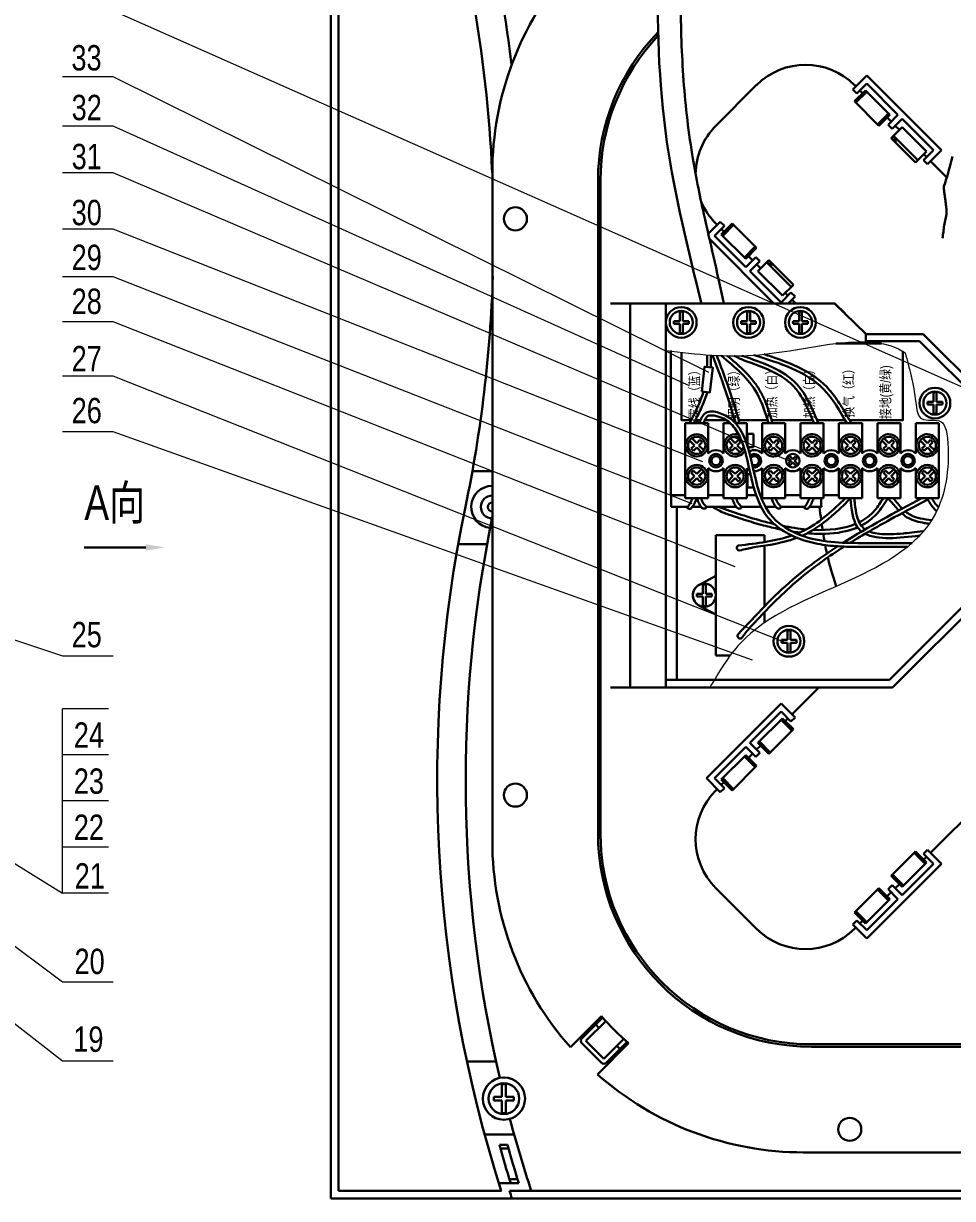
# Model space of a CAD drawing. Extents: x 2851 to 5144, y -2460 to -454.
# Drawn here: x 3234.6 to 3355.5, y -700.4 to -547.5 of the extents above; entities that cross this region are included whole.
import ezdxf

# ---------------------------------------------------------------- set-up
doc = ezdxf.new("R2010")
doc.units = 0
doc.header["$LTSCALE"] = 1.21
doc.header["$MEASUREMENT"] = 0
doc.layers.get('0').update_dxf_attribs({"linetype": 'CONTINUOUS', "lineweight": 30})
doc.layers.add('dim', color=5, linetype='CONTINUOUS', lineweight=15)
doc.layers.add('hatch', color=24, linetype='CONTINUOUS', lineweight=15)
doc.styles.get("Standard").update_dxf_attribs({"font": 'txt.shx', "width": 0.8, "height": 3})

msp = doc.modelspace()

# ---------------------------------------------------------------- linework, layer by layer
at = {"color": 7, "linetype": 'Continuous'}
for p, q in [((3274.59, -520.44), (3274.59, -700.44)), ((3275.59, -521.44), (3275.59, -699.44)), ((3344.29, -554.28), (3342.48, -556.1)), ((3354.02, -564.01), (3344.29, -554.28)), ((3329.97, -555.52), (3324.67, -560.83)), ((3343.01, -556.63), (3342.48, -556.1)), ((3342.7, -555.52), (3342.88, -555.7)), ((3342.7, -557.64), (3344.12, -556.23)), ((3342.88, -557.82), (3344.29, -556.41)), ((3343.01, -556.63), (3344.29, -555.34)), ((3343.41, -556.23), (3343.76, -556.58)), ((3347.3, -559.41), (3344.12, -556.23)), ((3344.29, -555.34), (3348.36, -559.41)), ((3345.88, -560.83), (3342.7, -557.64)), ((3343.17, -557.53), (3342.99, -557.35)), ((3345.71, -560.65), (3347.12, -559.23)), ((3345.88, -560.83), (3347.3, -559.41)), ((3348.36, -559.41), (3347.07, -560.7)), ((3346.17, -560.54), (3346, -560.36)), ((3346.94, -559.76), (3347.48, -560.29)), ((3347.6, -561.23), (3347.07, -560.7)), ((3347.48, -562.42), (3348.89, -561)), ((3347.6, -561.23), (3348.89, -559.94)), ((3348.01, -560.83), (3348.54, -561.36)), ((3348.89, -559.94), (3352.96, -564.01)), ((3352.07, -564.18), (3348.89, -561)), ((3350.66, -565.6), (3347.48, -562.42)), ((3350.95, -565.31), (3347.76, -562.13)), ((3350.66, -565.6), (3352.07, -564.18)), ((3352.96, -564.01), (3351.67, -565.29)), ((3352.2, -565.82), (3354.02, -564.01)), ((3352.2, -565.82), (3351.67, -565.29)), ((3351.72, -564.54), (3352.07, -564.89)), ((3352.6, -565.42), (3354.72, -567.54)), ((3309.34, -652.94), (3309.34, -567.94)), ((3309.65, -567.94), (3309.65, -652.94)), ((3325.25, -573.33), (3323.68, -574.9)), ((3325.25, -573.33), (3325.78, -573.86)), ((3324.49, -575.14), (3325.78, -573.86)), ((3324.85, -573.73), (3324.67, -573.55)), ((3325.38, -574.97), (3326.79, -573.55)), ((3325.73, -574.61), (3325.38, -574.26)), ((3325.38, -574.97), (3328.56, -578.15)), ((3325.56, -575.14), (3326.97, -573.73)), ((3326.5, -573.84), (3326.68, -574.02)), ((3326.79, -573.55), (3329.97, -576.73)), ((3323.83, -575.54), (3332.23, -583.94)), ((3328.56, -579.21), (3324.49, -575.14)), ((3328.38, -577.97), (3329.8, -576.56)), ((3328.56, -578.15), (3329.97, -576.73)), ((3329.85, -577.92), (3328.56, -579.21)), ((3329.44, -578.33), (3328.91, -577.8)), ((3329.51, -576.85), (3329.69, -577.02)), ((3329.85, -577.92), (3330.38, -578.45)), ((3329.09, -579.74), (3330.38, -578.45)), ((3330.5, -579.39), (3329.97, -578.86)), ((3330.15, -579.74), (3331.57, -578.33)), ((3331.28, -578.61), (3334.46, -581.8)), ((3331.57, -578.33), (3334.75, -581.51)), ((3333.16, -583.81), (3329.09, -579.74)), ((3330.15, -579.74), (3333.33, -582.92)), ((3334.44, -582.52), (3333.16, -583.81)), ((3333.33, -582.92), (3334.75, -581.51)), ((3334.04, -582.92), (3333.69, -582.57)), ((3334.44, -582.52), (3334.97, -583.05)), ((3340.15, -583.94), (3310.96, -583.94)), ((3313.53, -633.94), (3313.53, -583.94)), ((3318.17, -583.92), (3318.17, -633.92)), ((3334.08, -583.94), (3334.97, -583.05)), ((3335.06, -583.94), (3334.57, -583.45)), ((3344.17, -587.89), (3340.12, -583.94)), ((3341.47, -585.26), (3340.15, -583.94)), ((3351.65, -587.94), (3344.15, -587.94)), ((3344.17, -588.84), (3344.17, -587.89)), ((3362.96, -599.24), (3351.65, -587.94)), ((3318.8, -590.08), (3318.8, -608.92)), ((3351.14, -588.84), (3344.17, -588.84)), ((3351.14, -588.84), (3362.53, -600.23)), ((3328.8, -600.92), (3328.8, -602.67)), ((3329.55, -600.92), (3328.8, -600.92)), ((3329.55, -602.67), (3329.55, -600.92)), ((3328.8, -602.67), (3329.55, -602.67)), ((3328.8, -606.17), (3328.8, -607.92)), ((3329.17, -606.17), (3328.8, -606.17)), ((3328.8, -607.92), (3329.55, -607.92)), ((3329.55, -607.92), (3329.55, -607.72)), ((3318.8, -608.92), (3320.68, -608.92)), ((3318.85, -608.92), (3318.85, -610.42)), ((3323.68, -608.92), (3325.68, -608.92)), ((3328.68, -608.92), (3329.92, -608.92)), ((3330.45, -608.92), (3330.68, -608.92)), ((3333.68, -608.92), (3335.68, -608.92)), ((3338.68, -608.92), (3340.59, -608.92)), ((3320.98, -610.42), (3318.85, -610.42)), ((3319.59, -632.92), (3319.59, -610.42)), ((3322.76, -610.42), (3321.6, -610.42)), ((3327.33, -610.42), (3323.46, -610.42)), ((3330.55, -610.42), (3328.04, -610.42)), ((3332.47, -610.42), (3331.12, -610.42)), ((3336.21, -610.42), (3333.18, -610.42)), ((3338.39, -610.42), (3336.83, -610.42)), ((3362.53, -617.65), (3347.24, -632.94)), ((3347.65, -633.94), (3362.96, -618.64)), ((3347.24, -632.94), (3318.19, -632.94)), ((3319.59, -632.94), (3319.59, -632.85)), ((3310.96, -633.94), (3318.17, -633.94)), ((3318.19, -633.94), (3347.65, -633.94)), ((3334.57, -637.43), (3338.06, -633.94)), ((3333.16, -636.01), (3323.43, -645.73)), ((3334.97, -637.83), (3333.16, -636.01)), ((3329.09, -641.14), (3333.16, -637.07)), ((3333.16, -637.07), (3334.44, -638.36)), ((3333.33, -637.96), (3330.15, -641.14)), ((3334.57, -639.55), (3333.16, -638.13)), ((3333.33, -637.96), (3334.75, -639.37)), ((3333.69, -638.31), (3334.04, -637.96)), ((3334.46, -639.08), (3334.28, -639.26)), ((3334.97, -637.83), (3334.44, -638.36)), ((3334.75, -639.37), (3331.57, -642.55)), ((3324.49, -645.73), (3328.56, -641.67)), ((3328.56, -641.67), (3329.85, -642.95)), ((3330.38, -642.42), (3329.09, -641.14)), ((3329.97, -642.02), (3330.5, -641.49)), ((3330.15, -641.14), (3331.57, -642.55)), ((3331.74, -642.38), (3330.33, -640.96)), ((3331.45, -642.09), (3331.28, -642.26)), ((3328.56, -642.73), (3325.38, -645.91)), ((3329.8, -644.32), (3328.38, -642.91)), ((3328.56, -642.73), (3329.97, -644.14)), ((3328.91, -643.08), (3329.44, -642.55)), ((3330.38, -642.42), (3329.85, -642.95)), ((3329.97, -644.14), (3326.79, -647.33)), ((3329.69, -643.85), (3329.51, -644.03)), ((3323.43, -645.73), (3325.25, -647.55)), ((3325.78, -647.02), (3324.49, -645.73)), ((3325.38, -645.91), (3326.79, -647.33)), ((3325.38, -646.62), (3325.73, -646.26)), ((3326.97, -647.15), (3325.56, -645.73)), ((3361.96, -646.1), (3352.6, -655.46)), ((3324.67, -647.33), (3324.85, -647.15)), ((3325.78, -647.02), (3325.25, -647.55)), ((3326.68, -646.86), (3326.5, -647.04)), ((3347.48, -658.46), (3350.66, -655.28)), ((3351.89, -656.87), (3350.48, -655.46)), ((3350.66, -655.28), (3352.07, -656.69)), ((3350.77, -655.75), (3350.95, -655.57)), ((3351.67, -655.58), (3352.2, -655.05)), ((3351.67, -655.58), (3352.96, -656.87)), ((3352.07, -655.99), (3351.72, -656.34)), ((3354.02, -656.87), (3352.2, -655.05)), ((3344.29, -666.59), (3354.02, -656.87)), ((3348.89, -659.88), (3352.07, -656.69)), ((3352.96, -656.87), (3348.89, -660.94)), ((3347.48, -658.46), (3348.89, -659.88)), ((3349.07, -659.7), (3347.65, -658.29)), ((3347.76, -658.75), (3347.94, -658.57)), ((3324.67, -660.05), (3329.97, -665.36)), ((3342.7, -663.23), (3345.88, -660.05)), ((3347.12, -661.64), (3345.71, -660.23)), ((3345.88, -660.05), (3347.3, -661.47)), ((3346, -660.52), (3346.17, -660.34)), ((3347.48, -660.58), (3346.94, -661.11)), ((3347.07, -660.18), (3347.6, -659.65)), ((3347.07, -660.18), (3348.36, -661.47)), ((3348.89, -660.94), (3347.6, -659.65)), ((3348.54, -659.52), (3348.01, -660.05)), ((3344.12, -664.65), (3347.3, -661.47)), ((3348.36, -661.47), (3344.29, -665.53)), ((3342.7, -663.23), (3344.12, -664.65)), ((3344.29, -664.47), (3342.88, -663.06)), ((3342.99, -663.52), (3343.17, -663.35)), ((3342.48, -664.78), (3343.01, -664.25)), ((3342.48, -664.78), (3344.29, -666.59)), ((3342.88, -665.18), (3342.7, -665.36)), ((3344.29, -665.53), (3343.01, -664.25)), ((3343.76, -664.3), (3343.41, -664.65)), ((3384.09, -680.37), (3337.09, -680.37)), ((3384.09, -680.69), (3337.09, -680.69)), ((3297.55, -693.44), (3296.51, -693.44)), ((3297.69, -693.94), (3296.65, -693.94)), ((3296.45, -698.44), (3299.03, -698.44)), ((3297.83, -697.94), (3298.87, -697.94)), ((3384.09, -699.44), (3297.82, -699.44)), ((3297.82, -699.44), (3327.31, -699.44)), ((3274.59, -700.44), (3384.09, -700.44))]:
    msp.add_line(p, q, dxfattribs=at)
at = {"linetype": 'Continuous'}
for p, q in [((3295.59, -653.94), (3295.59, -566.94)), ((3309.78, -676.71), (3305.74, -680.75)), ((3309.96, -676.89), (3307.27, -679.57)), ((3307.77, -679.93), (3310.36, -677.34)), ((3309.04, -677.81), (3309.46, -678.23)), ((3307.27, -680.28), (3309.75, -682.76)), ((3310.1, -682.26), (3307.77, -679.93)), ((3309.27, -684.29), (3313.32, -680.24)), ((3312.69, -679.67), (3310.1, -682.26)), ((3310.45, -682.76), (3313.14, -680.07)), ((3311.8, -680.56), (3312.22, -680.99)), ((3384.09, -694.44), (3336.09, -694.44))]:
    msp.add_line(p, q, dxfattribs=at)
for p, q in [((3319.99, -586.24), (3319.99, -585.03)), ((3320.36, -586.24), (3320.36, -585.03)), ((3328.74, -586.24), (3328.74, -585.03)), ((3329.11, -586.24), (3329.11, -585.03)), ((3335.49, -586.24), (3335.49, -585.03)), ((3335.86, -586.24), (3335.86, -585.03)), ((3319.21, -586.24), (3319.99, -586.24)), ((3319.21, -586.61), (3319.99, -586.61)), ((3319.99, -587.82), (3319.99, -586.61)), ((3320.36, -586.24), (3321.14, -586.24)), ((3320.36, -587.82), (3320.36, -586.61)), ((3320.36, -586.61), (3321.14, -586.61)), ((3327.96, -586.24), (3328.74, -586.24)), ((3327.96, -586.61), (3328.74, -586.61)), ((3328.74, -587.82), (3328.74, -586.61)), ((3329.11, -586.24), (3329.89, -586.24)), ((3329.11, -586.61), (3329.89, -586.61)), ((3329.11, -587.82), (3329.11, -586.61)), ((3334.71, -586.24), (3335.49, -586.24)), ((3334.71, -586.61), (3335.49, -586.61)), ((3335.49, -587.82), (3335.49, -586.61)), ((3335.86, -586.24), (3336.64, -586.24)), ((3335.86, -587.82), (3335.86, -586.61)), ((3335.86, -586.61), (3336.64, -586.61)), ((3352.99, -596.74), (3352.99, -595.53)), ((3353.36, -596.74), (3353.36, -595.53)), ((3352.21, -596.74), (3352.99, -596.74)), ((3352.21, -597.11), (3352.99, -597.11)), ((3352.99, -598.32), (3352.99, -597.11)), ((3353.36, -596.74), (3354.14, -596.74)), ((3353.36, -598.32), (3353.36, -597.11)), ((3353.36, -597.11), (3354.14, -597.11)), ((3320.68, -609.3), (3320.68, -599.55)), ((3323.68, -599.55), (3320.68, -599.55)), ((3323.68, -599.55), (3323.68, -603.48)), ((3325.68, -603.48), (3325.68, -599.55)), ((3326.55, -599.55), (3325.68, -599.55)), ((3328.68, -599.55), (3327.25, -599.55)), ((3328.68, -599.55), (3328.68, -602.19)), ((3333.68, -599.55), (3330.68, -599.55)), ((3330.68, -599.55), (3330.68, -603.48)), ((3333.68, -599.55), (3333.68, -603.48)), ((3338.68, -599.55), (3335.68, -599.55)), ((3335.68, -599.55), (3335.68, -603.48)), ((3338.68, -599.55), (3338.68, -603.48)), ((3343.68, -599.55), (3340.68, -599.55)), ((3340.68, -599.55), (3340.68, -603.48)), ((3343.68, -599.55), (3343.68, -603.48)), ((3348.68, -599.55), (3345.68, -599.55)), ((3345.68, -599.55), (3345.68, -603.48)), ((3348.68, -603.48), (3348.68, -599.55)), ((3353.68, -599.55), (3350.68, -599.55)), ((3350.68, -599.55), (3350.68, -603.48)), ((3353.68, -609.3), (3353.68, -599.55)), ((3321.25, -601.78), (3321.89, -602.42)), ((3321.47, -602.84), (3321.89, -602.42)), ((3321.54, -601.5), (3322.18, -602.14)), ((3322.18, -602.14), (3322.6, -601.72)), ((3322.46, -602.42), (3322.88, -602)), ((3323.1, -603.06), (3322.46, -602.42)), ((3326.25, -601.78), (3326.89, -602.42)), ((3326.47, -602.84), (3326.89, -602.42)), ((3326.54, -601.5), (3327.18, -602.14)), ((3327.18, -602.14), (3327.6, -601.72)), ((3327.46, -602.42), (3327.88, -602)), ((3328.1, -603.06), (3327.46, -602.42)), ((3331.25, -601.78), (3331.89, -602.42)), ((3331.47, -602.84), (3331.89, -602.42)), ((3331.54, -601.5), (3332.18, -602.14)), ((3332.18, -602.14), (3332.6, -601.72)), ((3332.46, -602.42), (3332.88, -602)), ((3333.1, -603.06), (3332.46, -602.42)), ((3336.25, -601.78), (3336.89, -602.42)), ((3336.47, -602.84), (3336.89, -602.42)), ((3336.54, -601.5), (3337.18, -602.14)), ((3337.18, -602.14), (3337.6, -601.72)), ((3337.46, -602.42), (3337.88, -602)), ((3338.1, -603.06), (3337.46, -602.42)), ((3341.25, -601.78), (3341.89, -602.42)), ((3341.47, -602.84), (3341.89, -602.42)), ((3341.54, -601.5), (3342.18, -602.14)), ((3342.18, -602.14), (3342.6, -601.72)), ((3342.46, -602.42), (3342.88, -602)), ((3343.1, -603.06), (3342.46, -602.42)), ((3342.88, -602), (3342.6, -601.72)), ((3346.25, -601.78), (3346.89, -602.42)), ((3346.47, -602.84), (3346.89, -602.42)), ((3346.54, -601.5), (3347.18, -602.14)), ((3347.18, -602.14), (3347.6, -601.72)), ((3347.46, -602.42), (3347.88, -602)), ((3348.1, -603.06), (3347.46, -602.42)), ((3347.88, -602), (3347.6, -601.72)), ((3351.25, -601.78), (3351.89, -602.42)), ((3351.47, -602.84), (3351.89, -602.42)), ((3351.54, -601.5), (3352.18, -602.14)), ((3352.18, -602.14), (3352.6, -601.72)), ((3352.46, -602.42), (3352.88, -602)), ((3353.1, -603.06), (3352.46, -602.42)), ((3352.88, -602), (3352.6, -601.72)), ((3321.76, -603.13), (3322.18, -602.71)), ((3322.82, -603.35), (3322.18, -602.71)), ((3326.76, -603.13), (3327.18, -602.71)), ((3327.82, -603.35), (3327.18, -602.71)), ((3331.24, -603.08), (3331.25, -603.06)), ((3331.24, -603.08), (3331.25, -603.06)), ((3331.24, -603.08), (3331.25, -603.06)), ((3331.52, -603.36), (3331.54, -603.35)), ((3331.76, -603.13), (3332.18, -602.71)), ((3332.82, -603.35), (3332.18, -602.71)), ((3333.94, -603.91), (3334.45, -604.42)), ((3334.16, -603.68), (3334.68, -604.2)), ((3334.68, -604.2), (3335.01, -603.86)), ((3335.24, -604.09), (3335.01, -603.86)), ((3336.24, -603.08), (3336.25, -603.06)), ((3336.24, -603.08), (3336.25, -603.06)), ((3336.24, -603.08), (3336.25, -603.06)), ((3336.52, -603.36), (3336.54, -603.35)), ((3336.76, -603.13), (3337.18, -602.71)), ((3337.82, -603.35), (3337.18, -602.71)), ((3341.76, -603.13), (3342.18, -602.71)), ((3342.82, -603.35), (3342.18, -602.71)), ((3346.52, -603.36), (3346.54, -603.35)), ((3346.76, -603.13), (3347.18, -602.71)), ((3347.82, -603.35), (3347.18, -602.71)), ((3351.52, -603.36), (3351.54, -603.35)), ((3351.76, -603.13), (3352.18, -602.71)), ((3352.82, -603.35), (3352.18, -602.71)), ((3322.82, -605.5), (3322.18, -606.14)), ((3323.68, -609.3), (3323.68, -605.37)), ((3325.68, -609.3), (3325.68, -605.37)), ((3327.82, -605.5), (3327.18, -606.14)), ((3328.68, -609.3), (3328.68, -605.37)), ((3330.68, -609.3), (3330.68, -605.37)), ((3331.52, -605.49), (3331.54, -605.5)), ((3332.82, -605.5), (3332.18, -606.14)), ((3333.68, -609.3), (3333.68, -605.37)), ((3334.11, -604.76), (3334.45, -604.42)), ((3334.15, -605.17), (3334.16, -605.16)), ((3334.34, -604.99), (3334.68, -604.65)), ((3335.19, -605.16), (3334.68, -604.65)), ((3334.9, -604.42), (3335.24, -604.09)), ((3335.42, -604.94), (3334.9, -604.42)), ((3335.68, -609.3), (3335.68, -605.37)), ((3336.52, -605.49), (3336.54, -605.5)), ((3337.82, -605.5), (3337.18, -606.14)), ((3338.68, -609.3), (3338.68, -605.37)), ((3340.68, -609.3), (3340.68, -605.37)), ((3342.82, -605.5), (3342.18, -606.14)), ((3343.68, -609.3), (3343.68, -605.37)), ((3345.68, -609.3), (3345.68, -605.37)), ((3346.52, -605.49), (3346.54, -605.5)), ((3347.82, -605.5), (3347.18, -606.14)), ((3348.68, -609.3), (3348.68, -605.37)), ((3350.68, -609.3), (3350.68, -605.37)), ((3351.52, -605.49), (3351.54, -605.5)), ((3352.82, -605.5), (3352.18, -606.14)), ((3292.99, -605.79), (3295.59, -605.79)), ((3321.25, -607.06), (3321.89, -606.42)), ((3321.47, -606), (3321.89, -606.42)), ((3321.54, -607.35), (3322.18, -606.71)), ((3321.76, -605.72), (3322.18, -606.14)), ((3322.18, -606.71), (3322.6, -607.13)), ((3323.1, -605.78), (3322.46, -606.42)), ((3322.46, -606.42), (3322.88, -606.84)), ((3326.25, -607.06), (3326.89, -606.42)), ((3326.47, -606), (3326.89, -606.42)), ((3326.54, -607.35), (3327.18, -606.71)), ((3326.76, -605.72), (3327.18, -606.14)), ((3327.18, -606.71), (3327.6, -607.13)), ((3328.1, -605.78), (3327.46, -606.42)), ((3327.46, -606.42), (3327.88, -606.84)), ((3331.24, -605.77), (3331.25, -605.78)), ((3331.24, -605.77), (3331.25, -605.78)), ((3331.24, -605.77), (3331.25, -605.78)), ((3331.25, -607.06), (3331.89, -606.42)), ((3331.47, -606), (3331.89, -606.42)), ((3331.54, -607.35), (3332.18, -606.71)), ((3331.76, -605.72), (3332.18, -606.14)), ((3332.18, -606.71), (3332.6, -607.13)), ((3333.1, -605.78), (3332.46, -606.42)), ((3332.46, -606.42), (3332.88, -606.84)), ((3336.24, -605.77), (3336.25, -605.78)), ((3336.24, -605.77), (3336.25, -605.78)), ((3336.24, -605.77), (3336.25, -605.78)), ((3336.25, -607.06), (3336.89, -606.42)), ((3336.47, -606), (3336.89, -606.42)), ((3336.54, -607.35), (3337.18, -606.71)), ((3336.76, -605.72), (3337.18, -606.14)), ((3337.18, -606.71), (3337.6, -607.13)), ((3338.1, -605.78), (3337.46, -606.42)), ((3337.46, -606.42), (3337.88, -606.84)), ((3341.25, -607.06), (3341.89, -606.42)), ((3341.47, -606), (3341.89, -606.42)), ((3341.54, -607.35), (3342.18, -606.71)), ((3341.76, -605.72), (3342.18, -606.14)), ((3342.18, -606.71), (3342.6, -607.13)), ((3343.1, -605.78), (3342.46, -606.42)), ((3342.46, -606.42), (3342.88, -606.84)), ((3342.88, -606.84), (3342.6, -607.13)), ((3346.25, -607.06), (3346.89, -606.42)), ((3346.47, -606), (3346.89, -606.42)), ((3346.54, -607.35), (3347.18, -606.71)), ((3346.76, -605.72), (3347.18, -606.14)), ((3347.18, -606.71), (3347.6, -607.13)), ((3348.1, -605.78), (3347.46, -606.42)), ((3347.46, -606.42), (3347.88, -606.84)), ((3347.88, -606.84), (3347.6, -607.13)), ((3351.25, -607.06), (3351.89, -606.42)), ((3351.47, -606), (3351.89, -606.42)), ((3351.54, -607.35), (3352.18, -606.71)), ((3351.76, -605.72), (3352.18, -606.14)), ((3352.18, -606.71), (3352.6, -607.13)), ((3353.1, -605.78), (3352.46, -606.42)), ((3352.46, -606.42), (3352.88, -606.84)), ((3352.88, -606.84), (3352.6, -607.13)), ((3323.68, -609.3), (3320.68, -609.3)), ((3328.68, -609.3), (3325.68, -609.3)), ((3333.68, -609.3), (3330.68, -609.3)), ((3338.68, -609.3), (3335.68, -609.3)), ((3343.68, -609.3), (3340.68, -609.3)), ((3348.68, -609.3), (3345.68, -609.3)), ((3353.68, -609.3), (3350.68, -609.3)), ((3324.67, -614.09), (3330.99, -614.09)), ((3324.67, -624.42), (3324.67, -614.09)), ((3330.99, -614.09), (3330.99, -614.97)), ((3250.5, -615.7), (3242.51, -615.7)), ((3291.15, -615.29), (3294.91, -615.29)), ((3330.99, -615.48), (3330.99, -623.38)), ((3324.67, -619.42), (3322.47, -620.6)), ((3322.99, -621.74), (3322.99, -620.53)), ((3323.36, -621.74), (3323.36, -620.53)), ((3322.21, -621.74), (3322.99, -621.74)), ((3322.21, -622.11), (3322.99, -622.11)), ((3322.99, -623.32), (3322.99, -622.11)), ((3323.36, -621.74), (3324.14, -621.74)), ((3323.36, -622.11), (3324.14, -622.11)), ((3323.36, -623.32), (3323.36, -622.11)), ((3324.67, -624.42), (3322.47, -623.25)), ((3324.67, -624.42), (3324.67, -629.76)), ((3330.99, -624.13), (3330.99, -625.51)), ((3333.99, -627.74), (3333.99, -626.53)), ((3334.36, -627.74), (3334.36, -626.53)), ((3333.21, -627.74), (3333.99, -627.74)), ((3333.21, -628.11), (3333.99, -628.11)), ((3333.99, -629.32), (3333.99, -628.11)), ((3334.36, -627.74), (3335.14, -627.74)), ((3334.36, -629.32), (3334.36, -628.11)), ((3334.36, -628.11), (3335.14, -628.11)), ((3326.54, -629.76), (3324.67, -629.76)), ((3292.28, -682.59), (3296.06, -682.59)), ((3296.84, -685.58), (3296.84, -687.19)), ((3297.34, -685.58), (3297.34, -687.19)), ((3295.8, -687.19), (3296.84, -687.19)), ((3295.8, -687.69), (3296.84, -687.69)), ((3296.84, -687.69), (3296.84, -689.3)), ((3297.34, -687.19), (3298.37, -687.19)), ((3297.34, -687.69), (3298.37, -687.69)), ((3297.34, -687.69), (3297.34, -689.3)), ((3294.59, -692.09), (3298.42, -692.09)), ((3275.59, -699.44), (3296.76, -699.44)), ((3297.82, -699.44), (3303.24, -699.44))]:
    msp.add_line(p, q)
for points in [[(3319.2, -586.42), (3319.2, -586.36), (3319.21, -586.3), (3319.21, -586.24)], [(3319.21, -586.61), (3319.21, -586.55), (3319.2, -586.49), (3319.2, -586.42)], [(3321.14, -586.24), (3321.14, -586.3), (3321.14, -586.36), (3321.14, -586.42)], [(3321.14, -586.42), (3321.14, -586.49), (3321.14, -586.55), (3321.14, -586.61)], [(3327.95, -586.42), (3327.95, -586.36), (3327.96, -586.3), (3327.96, -586.24)], [(3327.96, -586.61), (3327.96, -586.55), (3327.95, -586.49), (3327.95, -586.42)], [(3329.89, -586.24), (3329.89, -586.3), (3329.89, -586.36), (3329.89, -586.42)], [(3329.89, -586.42), (3329.89, -586.49), (3329.89, -586.55), (3329.89, -586.61)], [(3334.7, -586.42), (3334.7, -586.36), (3334.71, -586.3), (3334.71, -586.24)], [(3334.71, -586.61), (3334.71, -586.55), (3334.7, -586.49), (3334.7, -586.42)], [(3336.64, -586.24), (3336.64, -586.3), (3336.64, -586.36), (3336.64, -586.42)], [(3336.64, -586.42), (3336.64, -586.49), (3336.64, -586.55), (3336.64, -586.61)], [(3346.22, -589.16), (3340.27, -589.16)], [(3342.07, -599.15), (3348.98, -599.15), (3348.98, -590.17)], [(3320.21, -590.32), (3320.21, -599.15), (3321.44, -599.15)], [(3352.2, -596.92), (3352.2, -596.86), (3352.21, -596.8), (3352.21, -596.74)], [(3352.21, -597.11), (3352.21, -597.05), (3352.2, -596.99), (3352.2, -596.92)], [(3354.14, -596.74), (3354.14, -596.8), (3354.14, -596.86), (3354.14, -596.92)], [(3354.14, -596.92), (3354.14, -596.99), (3354.14, -597.05), (3354.14, -597.11)], [(3322, -599.15), (3322.67, -599.15)], [(3323.22, -599.15), (3326.03, -599.15)], [(3326.86, -599.15), (3327.13, -599.15)], [(3327.63, -599.15), (3331.41, -599.15)], [(3331.92, -599.15), (3337.28, -599.15)], [(3337.82, -599.15), (3341.48, -599.15)], [(3322.2, -621.92), (3322.2, -621.86), (3322.21, -621.8), (3322.21, -621.74)], [(3322.21, -622.11), (3322.21, -622.05), (3322.2, -621.99), (3322.2, -621.92)], [(3324.14, -621.74), (3324.14, -621.8), (3324.14, -621.86), (3324.14, -621.92)], [(3324.14, -621.92), (3324.14, -621.99), (3324.14, -622.05), (3324.14, -622.11)], [(3333.2, -627.92), (3333.2, -627.86), (3333.21, -627.8), (3333.21, -627.74)], [(3333.21, -628.11), (3333.21, -628.05), (3333.2, -627.99), (3333.2, -627.92)], [(3335.14, -627.74), (3335.14, -627.8), (3335.14, -627.86), (3335.14, -627.92)], [(3335.14, -627.92), (3335.14, -627.99), (3335.14, -628.05), (3335.14, -628.11)], [(3295.8, -687.19), (3295.8, -687.27), (3295.8, -687.36), (3295.79, -687.44)], [(3295.79, -687.44), (3295.8, -687.52), (3295.8, -687.61), (3295.8, -687.69)], [(3298.38, -687.44), (3298.38, -687.36), (3298.38, -687.27), (3298.37, -687.19)], [(3298.37, -687.69), (3298.38, -687.61), (3298.38, -687.52), (3298.38, -687.44)]]:
    msp.add_lwpolyline(points)
msp.add_lwpolyline([(3322.83, -595.41), (3323.9, -595.53), (3324.26, -592.3), (3323.2, -592.18)], close=True)
for centre in [(3298.59, -572.94), (3298.59, -647.94), (3342.09, -691.44)]:
    msp.add_circle(centre, 1.5, dxfattribs=at)
for centre, radius in [((3320.17, -586.42), 2), ((3320.17, -586.42), 1.5), ((3328.92, -586.42), 2), ((3328.92, -586.42), 1.5), ((3335.67, -586.42), 2), ((3335.67, -586.42), 1.5), ((3353.17, -596.92), 2), ((3353.17, -596.92), 1.5), ((3353.17, -596.92), 1.5), ((3322.18, -602.42), 1.45), ((3342.18, -602.42), 1.45), ((3322.18, -602.42), 1.12), ((3342.18, -602.42), 1.12), ((3324.68, -604.42), 0.875), ((3324.68, -604.42), 0.6), ((3334.68, -604.42), 0.875), ((3339.68, -604.42), 0.875), ((3339.68, -604.42), 0.6), ((3344.68, -604.42), 0.875), ((3344.68, -604.42), 0.6), ((3349.68, -604.42), 0.875), ((3349.68, -604.42), 0.6), ((3322.18, -606.42), 1.45), ((3322.18, -606.42), 1.12), ((3327.18, -606.42), 1.45), ((3327.18, -606.42), 1.12), ((3342.18, -606.42), 1.45), ((3342.18, -606.42), 1.12), ((3323.17, -621.92), 1.5), ((3323.17, -621.92), 1.5), ((3334.17, -627.92), 2), ((3334.17, -627.92), 1.5), ((3334.17, -627.92), 1.5), ((3297.09, -687.44), 2.75), ((3297.09, -687.44), 2), ((3297.09, -687.44), 2)]:
    msp.add_circle(centre, radius)
at = {"color": 7, "linetype": 'Continuous'}
for centre, radius, start, end in [((3120.75, -574.82), 175, 2.5803, 17.7598), ((3120.75, -574.82), 178.7, 7.0475, 12.5077), ((3337.09, -567.94), 27.75, 135.9389, 180), ((3337.09, -567.94), 27.43, 136.5867, 180), ((3336.34, -561.89), 9, 45, 135), ((3331.04, -567.19), 9, 135, 179.3832), ((3336.34, -567.19), 12.2, 22.8462, 23.1874), ((3316.49, -555.78), 40, 341.0817, 346.9448), ((3331.04, -567.19), 9, 203.0962, 225), ((3336.34, -567.19), 12.2, 246.8126, 247.1538), ((3120.75, -574.82), 175, 348.2557, 358.1739), ((3295.59, -610.44), 1.5, 90, 270), ((3295.59, -610.44), 0.6, 90, 270), ((3463.42, -646.06), 175, 168.2557, 197.7598), ((3463.42, -646.06), 171.3, 168.4588, 193.0511), ((3323.17, -621.92), 1.5, 118.0725, 241.9275), ((3336.34, -653.69), 12.2, 112.8462, 113.1874), ((3331.04, -653.69), 9, 135, 225), ((3337.09, -652.94), 27.75, 180, 270), ((3337.09, -652.94), 27.43, 180, 270), ((3336.34, -653.69), 12.2, 336.8126, 337.1538), ((3336.34, -658.99), 9, 225, 315), ((3463.42, -646.06), 171.3, 194.8888, 198.1566), ((3467.05, -646.06), 177, 195.5264, 197.2134), ((3467.05, -646.06), 176, 195.6169, 197.3143), ((3465.53, -646.06), 176, 197.6556, 197.9975)]:
    msp.add_arc(centre, radius, start, end, dxfattribs=at)
at = {"linetype": 'Continuous'}
for centre, radius, start, end in [((3336.09, -566.94), 40.5, 138.539, 180), ((3336.09, -653.94), 40.5, 180, 221.461), ((3336.09, -653.94), 34.79, 220.8793, 229.1207), ((3307.62, -679.93), 0.5, 135, 225), ((3310.1, -682.4), 0.5, 225, 315), ((3336.09, -653.94), 40.5, 228.539, 270)]:
    msp.add_arc(centre, radius, start, end, dxfattribs=at)
at = {"color": 3, "linetype": 'Continuous'}
for centre, start, end in [((3336.34, -567.19), 19.9098, 23.865), ((3336.34, -567.19), 246.0925, 250.0902), ((3336.34, -653.69), 112.5559, 113.865), ((3336.34, -653.69), 336.135, 337.4441)]:
    msp.add_arc(centre, 12.5, start, end, dxfattribs=at)
for centre, radius, start, end in [((3320.17, -586.42), 1.41, 82.3517, 97.6483), ((3328.92, -586.42), 1.41, 82.3517, 97.6483), ((3335.67, -586.42), 1.41, 82.3517, 97.6483), ((3320.17, -586.42), 1.41, 262.3517, 277.6483), ((3328.92, -586.42), 1.41, 262.3517, 277.6483), ((3335.67, -586.42), 1.41, 262.3517, 277.6483), ((3353.17, -596.92), 1.41, 82.3517, 97.6483), ((3353.17, -596.92), 1.41, 262.3517, 277.6483), ((3327.18, -602.42), 1.45, 70.3266, 330.8446), ((3332.18, -602.42), 1.45, 86.3864, 271.2545), ((3332.18, -602.42), 1.45, 271.2545, 86.3864), ((3337.18, -602.42), 1.45, 86.3864, 271.2545), ((3337.18, -602.42), 1.45, 271.2545, 86.3864), ((3347.18, -602.42), 1.45, 90, 271.8809), ((3347.18, -602.42), 1.45, 270, 90), ((3352.18, -602.42), 1.45, 90, 271.8809), ((3352.18, -602.42), 1.45, 270, 90), ((3322.18, -602.42), 0.819, 30.8698, 59.1302), ((3327.18, -602.42), 1.12, 49.9044, 350.5153), ((3327.18, -602.42), 0.819, 30.8698, 59.1302), ((3332.18, -602.42), 1.12, 85.6826, 271.9583), ((3332.18, -602.42), 1.12, 271.9583, 85.6826), ((3332.18, -602.42), 0.819, 30.8698, 59.1302), ((3337.18, -602.42), 1.12, 85.6826, 271.9583), ((3337.18, -602.42), 1.12, 271.9583, 85.6826), ((3337.18, -602.42), 0.819, 30.8698, 59.1302), ((3347.18, -602.42), 1.12, 90, 271.3384), ((3347.18, -602.42), 1.12, 270, 90), ((3352.18, -602.42), 1.12, 90, 271.3384), ((3352.18, -602.42), 1.12, 270, 90), ((3322.18, -602.42), 0.819, 210.8698, 239.1302), ((3324.68, -604.42), 1.38, 43.3418, 136.6582), ((3327.18, -602.42), 0.819, 210.8698, 239.1302), ((3329.68, -604.42), 1.38, 43.3418, 119.9248), ((3329.68, -604.42), 0.875, 257.0855, 129.2132), ((3329.68, -604.42), 0.6, 243.8012, 142.356), ((3332.18, -602.42), 0.819, 210.8698, 239.1302), ((3334.68, -604.42), 1.38, 43.3418, 136.6582), ((3337.18, -602.42), 0.819, 210.8698, 239.1302), ((3339.68, -604.42), 1.38, 43.3418, 136.6582), ((3342.18, -602.42), 0.819, 210.8698, 239.1302), ((3344.68, -604.42), 1.38, 43.3418, 136.6582), ((3347.18, -602.42), 0.819, 210.8698, 239.1302), ((3349.68, -604.42), 1.38, 43.3418, 136.6582), ((3352.18, -602.42), 0.819, 210.8698, 239.1302), ((3324.68, -604.42), 1.38, 223.3418, 316.6582), ((3329.68, -604.42), 1.38, 223.3418, 243.0525), ((3329.68, -604.42), 1.38, 266.7733, 316.6582), ((3332.18, -606.42), 1.45, 88.7455, 273.6136), ((3332.18, -606.42), 1.12, 88.0417, 274.3174), ((3332.18, -606.42), 1.45, 273.6136, 88.7455), ((3332.18, -606.42), 1.12, 274.3174, 88.0417), ((3334.68, -604.42), 1.38, 223.3418, 316.6582), ((3334.68, -604.42), 0.655, 210.8698, 239.1302), ((3337.18, -606.42), 1.45, 88.7455, 273.6136), ((3337.18, -606.42), 1.12, 88.0417, 274.3174), ((3337.18, -606.42), 1.45, 273.6136, 88.7455), ((3337.18, -606.42), 1.12, 274.3174, 88.0417), ((3339.68, -604.42), 1.38, 223.3418, 316.6582), ((3344.68, -604.42), 1.38, 223.3418, 316.6582), ((3347.18, -606.42), 1.45, 88.1191, 270), ((3347.18, -606.42), 1.12, 88.6616, 270), ((3347.18, -606.42), 1.45, 270, 90), ((3347.18, -606.42), 1.12, 270, 90), ((3349.68, -604.42), 1.38, 223.3418, 316.6582), ((3352.18, -606.42), 1.45, 88.1191, 270), ((3352.18, -606.42), 1.12, 88.6616, 270), ((3352.18, -606.42), 1.45, 270, 90), ((3352.18, -606.42), 1.12, 270, 90), ((3322.18, -606.42), 0.819, 120.8698, 149.1302), ((3322.18, -606.42), 0.819, 300.8698, 329.1302), ((3327.18, -606.42), 0.819, 120.8698, 149.1302), ((3327.18, -606.42), 0.819, 300.8698, 329.1302), ((3332.18, -606.42), 0.819, 120.8698, 149.1302), ((3332.18, -606.42), 0.819, 300.8698, 329.1302), ((3337.18, -606.42), 0.819, 120.8698, 149.1302), ((3337.18, -606.42), 0.819, 300.8698, 329.1302), ((3342.18, -606.42), 0.819, 120.8698, 149.1302), ((3347.18, -606.42), 0.819, 120.8698, 149.1302), ((3352.18, -606.42), 0.819, 120.8698, 149.1302), ((3295.59, -610.44), 2.75, 90, 264.2088), ((3327.73, -615.77), 0.335, 110.1919, 270), ((3323.17, -621.92), 1.41, 82.3517, 97.6483), ((3323.17, -621.92), 1.41, 262.3517, 277.6483), ((3334.17, -627.92), 1.41, 82.3517, 97.6483), ((3327.83, -627.22), 0.345, 136.1285, 337.6405), ((3334.17, -627.92), 1.41, 262.3517, 277.6483), ((3297.09, -687.44), 1.88, 82.3517, 97.6483), ((3297.09, -687.44), 1.88, 262.3517, 277.6483)]:
    msp.add_arc(centre, radius, start, end)
for points in [[(3322.79, -583.94), (3318.31, -562.96), (3318.31, -514.6), (3323.54, -490.08), (3340.91, -478.7)], [(3327.25, -599.55), (3325.92, -595.31), (3324.24, -590.68)], [(3331.53, -599.55), (3330.04, -595.68), (3325.35, -590.73)], [(3337.99, -599.55), (3335.19, -594.45), (3328.06, -590.75)], [(3341.7, -599.55), (3338.66, -595.09), (3329.64, -590.68)], [(3350.19, -615.13), (3344.14, -615.13), (3336.21, -614.29), (3331.6, -611.19), (3325.06, -598.17), (3323.37, -598.17), (3322.51, -599.55)], [(3321.61, -609.3), (3321.28, -610.03), (3320.98, -610.42)], [(3322.74, -609.3), (3323.08, -610.03), (3323.46, -610.42)], [(3327.32, -609.3), (3327.65, -610.03), (3328.04, -610.42)], [(3332.46, -609.3), (3332.8, -610.03), (3333.18, -610.42)], [(3336.84, -609.3), (3336.51, -610.03), (3336.21, -610.42)], [(3352.18, -609.3), (3352.54, -610), (3353.39, -610.99)], [(3352.78, -609.3), (3353.18, -609.97), (3353.63, -610.46)], [(3320.98, -610.42), (3320.96, -610.58), (3321.09, -610.66), (3321.49, -610.6), (3321.6, -610.42)], [(3322.76, -610.42), (3322.86, -610.56), (3323.16, -610.65), (3323.38, -610.58), (3323.46, -610.42)], [(3327.33, -610.42), (3327.43, -610.56), (3327.73, -610.65), (3327.95, -610.58), (3328.04, -610.42)], [(3332.47, -610.42), (3332.58, -610.56), (3332.88, -610.65), (3333.09, -610.58), (3333.18, -610.42)], [(3336.21, -610.42), (3336.19, -610.58), (3336.32, -610.66), (3336.72, -610.6), (3336.83, -610.42)]]:
    msp.add_spline(points, degree=3)
for points, knots in [([(3325.7, -583.94), (3324.8, -579.57), (3323.9, -575.94), (3322.53, -569.74), (3322.02, -567.15), (3321.31, -562.87), (3321.08, -561.16), (3320.69, -557.73), (3320.54, -556.01), (3320.19, -550.85), (3320.1, -547.39), (3320.12, -537.67), (3320.44, -531.31), (3320.9, -522.75), (3321.01, -520.78), (3321.17, -517.61), (3321.23, -516.44), (3321.35, -513.86), (3321.41, -512.46), (3321.55, -509.69), (3321.63, -508.32), (3321.92, -504.55), (3322.2, -502.21), (3323.02, -498.27), (3323.5, -496.61), (3324.44, -494.39), (3324.78, -493.7), (3325.41, -492.64), (3325.68, -492.24), (3326.52, -491.09), (3327.17, -490.36), (3328.64, -488.96), (3329.47, -488.29), (3332.24, -486.32), (3334.44, -485.1), (3338.14, -483.27), (3339.51, -482.63), (3340.91, -481.99)], [0, 0, 0, 0, 11.180039, 11.180039, 19.285973, 19.285973, 24.717565, 24.717565, 30.149157, 30.149157, 41.01234, 41.01234, 60.309518, 60.309518, 66.001962, 66.001962, 69.327102, 69.327102, 73.248261, 73.248261, 77.169421, 77.169421, 84.253229, 84.253229, 90.127612, 90.127612, 93.015341, 93.015341, 94.875569, 94.875569, 98.596026, 98.596026, 102.316483, 102.316483, 110.058704, 110.058704, 114.385755, 114.385755, 114.385755, 114.385755]), ([(3327.73, -599.55), (3327.57, -598.87), (3327.41, -598.34), (3326.92, -596.75), (3326.58, -595.68), (3325.85, -593.58), (3325.47, -592.53), (3324.98, -591.23), (3324.88, -590.97), (3324.79, -590.71)], [0, 0, 0, 0, 1.662869, 1.662869, 4.988606, 4.988606, 8.314343, 8.314343, 9.150063, 9.150063, 9.150063, 9.150063]), ([(3332.01, -599.55), (3331.91, -599.09), (3331.81, -598.76), (3331.51, -597.81), (3331.29, -597.17), (3330.83, -596.09), (3330.61, -595.65), (3330.1, -594.8), (3329.82, -594.4), (3328.9, -593.24), (3328.2, -592.55), (3327.04, -591.5), (3326.6, -591.13), (3326.16, -590.76)], [0, 0, 0, 0, 0.98127, 0.98127, 2.943811, 2.943811, 4.378392, 4.378392, 5.812974, 5.812974, 8.682138, 8.682138, 10.348416, 10.348416, 10.348416, 10.348416]), ([(3337.45, -599.55), (3337.34, -599.28), (3337.23, -599.02), (3336.84, -598.11), (3336.56, -597.48), (3335.95, -596.3), (3335.62, -595.76), (3334.93, -594.88), (3334.6, -594.53), (3333.85, -593.89), (3333.44, -593.6), (3331.74, -592.58), (3330.24, -592.02), (3328.43, -591.4), (3328.16, -591.31), (3327.04, -590.77)], [0.196282, 0.196282, 0.196282, 0.196282, 1.025614, 1.025614, 3.076841, 3.076841, 5.111205, 5.111205, 6.749002, 6.749002, 8.3868, 8.3868, 13.062365, 13.062365, 13.85126, 13.85126, 13.85126, 13.85126]), ([(3342.33, -599.55), (3341.96, -598.98), (3341.78, -598.66), (3341.22, -597.71), (3340.84, -597.08), (3340.01, -595.87), (3339.56, -595.3), (3338.09, -593.8), (3336.96, -593.04), (3334.51, -591.8), (3333.2, -591.31), (3331.55, -590.76), (3331.25, -590.66), (3330.94, -590.56)], [0, 0, 0, 0, 1.068517, 1.068517, 3.205551, 3.205551, 5.350777, 5.350777, 9.366244, 9.366244, 13.381711, 13.381711, 14.290936, 14.290936, 14.290936, 14.290936]), ([(3321.79, -599.55), (3321.92, -599.31), (3322.04, -599.07), (3322.49, -598.19), (3322.8, -597.54), (3323.26, -596.42), (3323.42, -595.96), (3323.56, -595.49)], [0.256131, 0.256131, 0.256131, 0.256131, 1.048544, 1.048544, 3.145633, 3.145633, 4.570287, 4.570287, 4.570287, 4.570287]), ([(3349.61, -615.63), (3348.66, -615.64), (3347.71, -615.64), (3345.8, -615.64), (3344.83, -615.64), (3342.89, -615.63), (3341.91, -615.63), (3340.04, -615.53), (3339.14, -615.45), (3337.32, -615.14), (3336.39, -614.9), (3334.56, -614.21), (3333.67, -613.75), (3332.37, -612.78), (3331.89, -612.34), (3331.18, -611.49), (3330.92, -611.11), (3330.47, -610.29), (3330.28, -609.87), (3329.57, -608.05), (3329.25, -606.53), (3328.66, -603.9), (3328.38, -602.76), (3327.72, -601.1), (3327.39, -600.49), (3326.57, -599.5), (3326.07, -599.11), (3325.28, -598.77), (3325.1, -598.71), (3324.72, -598.59), (3324.51, -598.55), (3324.17, -598.51), (3324.04, -598.51), (3323.81, -598.53), (3323.72, -598.56), (3323.61, -598.61), (3323.58, -598.63), (3323.51, -598.69), (3323.47, -598.73), (3323.34, -598.9), (3323.24, -599.09), (3323.12, -599.38), (3323.08, -599.46), (3323.05, -599.55)], [0.585331, 0.585331, 0.585331, 0.585331, 3.437151, 3.437151, 6.330158, 6.330158, 9.223165, 9.223165, 11.848589, 11.848589, 14.61011, 14.61011, 17.371631, 17.371631, 19.155824, 19.155824, 20.433368, 20.433368, 21.710912, 21.710912, 25.719692, 25.719692, 28.992895, 28.992895, 31.276553, 31.276553, 33.560212, 33.560212, 34.150621, 34.150621, 34.791977, 34.791977, 35.277557, 35.277557, 35.767049, 35.767049, 36.045884, 36.045884, 36.324719, 36.324719, 37.029394, 37.029394, 37.283068, 37.283068, 37.283068, 37.283068]), ([(3322.18, -609.3), (3322.04, -609.59), (3321.99, -609.73), (3321.87, -610.01), (3321.8, -610.16), (3321.67, -610.34), (3321.63, -610.38), (3321.6, -610.42)], [0, 0, 0, 0, 0.3991029, 0.3991029, 0.7765245, 0.7765245, 0.8993446, 0.8993446, 0.8993446, 0.8993446]), ([(3322.18, -609.3), (3322.32, -609.59), (3322.36, -609.73), (3322.49, -610.01), (3322.56, -610.16), (3322.69, -610.34), (3322.72, -610.38), (3322.76, -610.42)], [0, 0, 0, 0, 0.3991029, 0.3991029, 0.7765245, 0.7765245, 0.8993446, 0.8993446, 0.8993446, 0.8993446]), ([(3326.75, -609.3), (3326.89, -609.59), (3326.94, -609.73), (3327.06, -610.01), (3327.13, -610.16), (3327.26, -610.34), (3327.3, -610.38), (3327.33, -610.42)], [0, 0, 0, 0, 0.3991029, 0.3991029, 0.7765245, 0.7765245, 0.8993446, 0.8993446, 0.8993446, 0.8993446]), ([(3331.89, -609.3), (3332.03, -609.59), (3332.08, -609.73), (3332.2, -610.01), (3332.28, -610.16), (3332.41, -610.34), (3332.44, -610.38), (3332.47, -610.42)], [0, 0, 0, 0, 0.3991029, 0.3991029, 0.7765245, 0.7765245, 0.8993446, 0.8993446, 0.8993446, 0.8993446]), ([(3335.22, -613.92), (3335.65, -613.75), (3337.98, -612.68), (3339.93, -610.82), (3341.54, -609.3)], [7.696777, 7.696777, 7.696777, 7.696777, 9.084422, 15.581068, 15.581068, 15.581068, 15.581068]), ([(3335.89, -614.17), (3336.14, -614.06), (3336.38, -613.95), (3338.14, -613.03), (3339.46, -611.92), (3341.11, -610.39), (3341.5, -610.03), (3342.18, -609.3)], [7.981577, 7.981577, 7.981577, 7.981577, 8.784084, 8.784084, 13.803561, 13.803561, 15.35238, 15.35238, 15.35238, 15.35238]), ([(3337.41, -609.3), (3337.27, -609.59), (3337.22, -609.73), (3337.1, -610.01), (3337.03, -610.16), (3336.9, -610.34), (3336.87, -610.38), (3336.83, -610.42)], [0, 0, 0, 0, 0.3991029, 0.3991029, 0.7765245, 0.7765245, 0.8993446, 0.8993446, 0.8993446, 0.8993446]), ([(3342.11, -615.12), (3343.81, -614.06), (3345.56, -613.06), (3348.78, -611.29), (3350.24, -610.52), (3352.26, -609.47)], [18.606131, 18.606131, 18.606131, 18.606131, 24.657858, 24.657858, 29.55879, 29.55879, 29.55879, 29.55879]), ([(3342.18, -609.3), (3342.32, -610.71), (3342.49, -612.48), (3343.4, -613.45), (3343.61, -613.62)], [0, 0, 0, 0, 3.824469, 4.811195, 4.811195, 4.811195, 4.811195]), ([(3342.68, -609.3), (3342.71, -609.56), (3342.73, -609.82), (3342.82, -610.61), (3342.9, -611.13), (3343.12, -612.03), (3343.27, -612.42), (3343.62, -612.96), (3343.81, -613.15), (3344.06, -613.33), (3344.07, -613.34), (3344.08, -613.35)], [0.044891, 0.044891, 0.044891, 0.044891, 0.755377, 0.755377, 2.26613, 2.26613, 3.776883, 3.776883, 5.022607, 5.022607, 5.09745, 5.09745, 5.09745, 5.09745]), ([(3343.31, -612.44), (3344.09, -612.05), (3345.26, -611.17), (3346.1, -609.84), (3346.44, -609.3)], [18.015876, 18.015876, 18.015876, 18.015876, 20.749725, 22.644939, 22.644939, 22.644939, 22.644939]), ([(3343.57, -612.87), (3344.04, -612.63), (3344.49, -612.34), (3345.18, -611.77), (3345.45, -611.51), (3346.15, -610.71), (3346.51, -610.13), (3347.06, -609.3)], [18.056719, 18.056719, 18.056719, 18.056719, 19.617105, 19.617105, 20.68615, 20.68615, 22.644939, 22.644939, 22.644939, 22.644939]), ([(3347.06, -609.3), (3347.52, -609.81), (3347.68, -610.01), (3348.04, -610.45), (3348.25, -610.68), (3348.47, -610.91)], [0, 0, 0, 0, 0.731159, 0.731159, 1.606488, 1.606488, 1.606488, 1.606488]), ([(3324.28, -610.42), (3325.25, -611.04), (3325.67, -611.19), (3326.94, -611.64), (3327.8, -611.93), (3329.49, -612.46), (3330.32, -612.69), (3331.83, -613.08), (3332.5, -613.24), (3333.18, -613.37)], [0, 0, 0, 0, 1.382127, 1.382127, 4.146381, 4.146381, 6.607901, 6.607901, 8.446608, 8.446608, 8.446608, 8.446608]), ([(3325, -610.42), (3326.94, -611.11), (3329.23, -611.92), (3331.88, -612.57), (3332.27, -612.66)], [0, 0, 0, 0, 6.419175, 7.51856, 7.51856, 7.51856, 7.51856]), ([(3348.85, -611.27), (3348.87, -611.29), (3348.9, -611.31), (3349.16, -611.54), (3349.41, -611.72), (3350.02, -612.06), (3350.37, -612.2), (3351.09, -612.4), (3351.46, -612.47), (3352.03, -612.56), (3352.23, -612.59), (3352.44, -612.62)], [2.091676, 2.091676, 2.091676, 2.091676, 2.193478, 2.193478, 3.049726, 3.049726, 4.09256, 4.09256, 5.135394, 5.135394, 5.718994, 5.718994, 5.718994, 5.718994]), ([(3349.32, -611.01), (3349.53, -611.19), (3350.51, -611.87), (3351.77, -612.03), (3352.74, -612.15)], [2.282194, 2.282194, 2.282194, 2.282194, 3.132987, 5.953393, 5.953393, 5.953393, 5.953393]), ([(3336.54, -613.86), (3336.98, -613.9), (3337.41, -613.92), (3339.33, -613.97), (3340.77, -613.84), (3342.44, -613.35), (3342.78, -613.22), (3343.1, -613.08)], [11.421797, 11.421797, 11.421797, 11.421797, 12.573435, 12.573435, 16.518232, 16.518232, 17.559402, 17.559402, 17.559402, 17.559402]), ([(3327.73, -616.1), (3328.41, -615.95), (3329.12, -615.78), (3330.04, -615.62), (3330.91, -615.5), (3332.94, -615.14), (3334.1, -614.87), (3335.21, -614.45)], [0, 0, 0, 0, 1.254869, 1.254869, 3.764608, 3.764608, 7.259964, 7.259964, 7.259964, 7.259964]), ([(3344.61, -613.62), (3344.69, -613.65), (3344.78, -613.69), (3345.2, -613.82), (3345.56, -613.89), (3346.86, -614.03), (3347.93, -613.99), (3349.73, -613.83), (3350.43, -613.75), (3351.69, -613.59)], [5.909731, 5.909731, 5.909731, 5.909731, 6.268332, 6.268332, 7.514057, 7.514057, 10.351764, 10.351764, 12.026468, 12.026468, 12.026468, 12.026468]), ([(3327.58, -626.99), (3329.86, -624.53), (3333.82, -620.27), (3338.47, -616.89), (3340.52, -615.55)], [0, 0, 0, 0, 10.010042, 17.353912, 17.353912, 17.353912, 17.353912]), ([(3328.15, -627.35), (3328.71, -626.57), (3329.06, -626.18), (3330.23, -624.93), (3331.05, -624.06), (3332.78, -622.31), (3333.69, -621.43), (3336.54, -618.91), (3338.57, -617.4), (3340.92, -615.87), (3341.13, -615.73), (3341.35, -615.6)], [0.220759, 0.220759, 0.220759, 0.220759, 1.786055, 1.786055, 5.358166, 5.358166, 9.218104, 9.218104, 16.937981, 16.937981, 17.704107, 17.704107, 17.704107, 17.704107])]:
    msp.add_open_spline(points, degree=3, knots=knots)
at = {"color": 7, "linetype": 'Continuous'}
for points in [[(3354.33, -568.75), (3354.32, -568.93), (3354.35, -569.29), (3354.42, -569.76), (3354.49, -570.27), (3354.56, -570.78), (3354.62, -571.27), (3354.66, -571.73), (3354.67, -572.16), (3354.63, -572.54)], [(3354.31, -574.2), (3354.44, -573.39), (3354.63, -572.54)], [(3354.16, -575.45), (3354.21, -575.04), (3354.27, -574.62), (3354.31, -574.2)], [(3338.14, -610.42), (3338.14, -610.45)]]:
    msp.add_spline(points, degree=3, dxfattribs=at)
for points in [[(3323.51, -592.22), (3323.52, -591.69), (3323.53, -591.16), (3323.53, -590.63)], [(3324.01, -592.27), (3324.02, -591.72), (3324.03, -591.17), (3324.03, -590.63)], [(3321.23, -599.55), (3321.93, -598.2), (3322.64, -596.85), (3323.05, -595.43)], [(3341.24, -615.09), (3344.52, -613.01), (3347.99, -611.15), (3351.47, -609.3)], [(3347.75, -609.3), (3348.13, -609.77), (3348.51, -610.25), (3348.93, -610.66)], [(3333.38, -612.9), (3334.38, -613.1), (3335.42, -613.26), (3336.44, -613.35)], [(3337.34, -613.42), (3339.33, -613.51), (3341.25, -613.32), (3342.85, -612.65)], [(3327.62, -615.45), (3330.01, -615.18), (3332.4, -614.9), (3334.56, -614.16)], [(3334.61, -613.63), (3334.93, -613.68), (3335.26, -613.73), (3335.58, -613.77)], [(3344.08, -613.93), (3345.73, -614.8), (3348.46, -614.48), (3351.18, -614.17)]]:
    msp.add_open_spline(points, degree=3)
for points in [[(3338.35, -609.3), (3338.36, -609.67), (3338.38, -610.05), (3338.39, -610.42)], [(3338.14, -610.45), (3338.21, -611), (3338.29, -611.56), (3338.36, -612.11)], [(3338.44, -612.68), (3338.48, -612.93), (3338.51, -613.18), (3338.55, -613.44)], [(3338.63, -613.94), (3338.68, -614.25), (3338.73, -614.56), (3338.79, -614.88)], [(3338.89, -615.39), (3338.95, -615.75), (3339.03, -616.11), (3339.11, -616.48)], [(3339.23, -617), (3339.47, -617.99), (3339.81, -619.14), (3340.34, -620.76)]]:
    msp.add_open_spline(points, degree=3, dxfattribs=at)
msp.add_solid([(3250.5, -616.12), (3250.5, -615.29), (3253, -615.7)])
at = {"layer": 'dim'}
for p, q in [((3378.41, -604.48), (3246.25, -545.86)), ((3246.25, -554.45), (3239.66, -554.45)), ((3323.74, -592.93), (3246.25, -554.45)), ((3246.25, -560.9), (3239.66, -560.9)), ((3321.23, -594.68), (3246.25, -560.9)), ((3246.25, -566.97), (3239.66, -566.97)), ((3334.68, -604.65), (3246.25, -566.97)), ((3246.25, -574.28), (3239.66, -574.28)), ((3322.97, -604.55), (3246.25, -574.28)), ((3246.25, -580.47), (3239.66, -580.47)), ((3321.57, -610.01), (3246.25, -580.47)), ((3246.25, -586.33), (3239.66, -586.33)), ((3327.18, -618.23), (3246.25, -586.33)), ((3246.25, -593.4), (3239.66, -593.4)), ((3333.92, -628.17), (3246.25, -593.4)), ((3246.25, -600.65), (3239.66, -600.65)), ((3329.42, -630.37), (3246.25, -600.65)), ((3155.06, -608.93), (3239.66, -672.22)), ((3178.52, -609.42), (3239.66, -629.83)), ((3159.35, -610.74), (3239.66, -660.7)), ((3160.55, -620.83), (3239.66, -682.51)), ((3239.66, -629.83), (3246.25, -629.83)), ((3239.66, -660.7), (3239.66, -636.7)), ((3245.66, -636.7), (3239.66, -636.7)), ((3245.66, -642.7), (3239.66, -642.7)), ((3245.66, -648.7), (3239.66, -648.7)), ((3245.66, -654.7), (3239.66, -654.7)), ((3245.66, -660.7), (3239.66, -660.7)), ((3239.66, -672.22), (3246.25, -672.22)), ((3239.66, -682.51), (3246.25, -682.51))]:
    msp.add_line(p, q, dxfattribs=at)
at = {"layer": 'hatch'}
for points, knots in [([(3318.17, -590.09), (3322.11, -590.55), (3332.26, -591.73), (3344.85, -587.29), (3349.3, -590.39)], [0, 0, 0, 0, 12.173857, 31.439271, 31.439271, 31.439271, 31.439271]), ([(3354.73, -600.92), (3355.14, -604.23), (3353.64, -619.97), (3331.61, -620.73), (3325.08, -631.91), (3323.89, -633.94)], [42.871541, 42.871541, 42.871541, 42.871541, 51.659308, 83.02325, 89.989085, 89.989085, 89.989085, 89.989085])]:
    msp.add_open_spline(points, degree=3, knots=knots, dxfattribs=at)
msp.add_spline([(3349.3, -590.39), (3350.68, -596.83), (3351.43, -598.94), (3353.98, -599.35), (3354.73, -600.92)], degree=3, dxfattribs=at)

# ---------------------------------------------------------------- texts
at = {"char_height": 3.3, "width": 39, "attachment_point": 1}
for s, insert in [('{\\fￋￎￌ￥|b0|i0|c134|p2;33}', (3240.83, -550.33)), ('{\\fￋￎￌ￥|b0|i0|c134|p2;32}', (3240.86, -556.8)), ('{\\fￋￎￌ￥|b0|i0|c134|p2;31}', (3240.86, -563.18)), ('{\\fￋￎￌ￥|b0|i0|c134|p2;30}', (3240.86, -570.47)), ('{\\fￋￎￌ￥|b0|i0|c134|p2;29}', (3240.86, -576.3)), ('{\\fￋￎￌ￥|b0|i0|c134|p2;28}', (3240.86, -582.02)), ('{\\fￋￎￌ￥|b0|i0|c134|p2;27}', (3240.86, -589.48)), ('{\\fￋￎￌ￥|b0|i0|c134|p2;26}', (3240.86, -596.24)), ('{\\fￋￎￌ￥|b0|i0|c134|p2;25}', (3240.86, -625.4)), ('{\\fￋￎￌ￥|b0|i0|c134|p2;24}', (3241.14, -638.47)), ('{\\fￋￎￌ￥|b0|i0|c134|p2;23}', (3241.14, -644.47)), ('{\\fￋￎￌ￥|b0|i0|c134|p2;22}', (3241.14, -650.47)), ('{\\fￋￎￌ￥|b0|i0|c134|p2;21}', (3241.26, -656.8)), ('{\\fￋￎￌ￥|b0|i0|c134|p2;20}', (3241.23, -667.93)), ('{\\fￋￎￌ￥|b0|i0|c134|p2;19}', (3241.08, -678.05))]:
    msp.add_mtext(s, dxfattribs=dict(at, insert=insert))
at = {"char_height": 1.3, "attachment_point": 1, "rotation": 90}
for s, insert, width in [('\\fￋￎￌ￥|b0|i0|c134|p2;零线（蓝）', (3321.23, -599), 23.7316), ('\\fￋￎￌ￥|b0|i0|c134|p2;照明（绿）', (3326.37, -599.01), 23.7316), ('\\fￋￎￌ￥|b0|i0|c134|p2;加热（白）', (3331.27, -598.89), 23.7316), ('\\fￋￎￌ￥|b0|i0|c134|p2;加热（白）', (3336.16, -598.89), 23.7316), ('\\fￋￎￌ￥|b0|i0|c134|p2;换气（红）', (3341.29, -598.81), 23.7316), ('{\\fￋￎￌ￥|b0|i0|c134|p2;接地(黄/绿)}', (3346.08, -599), 23.8)]:
    msp.add_mtext(s, dxfattribs=dict(at, insert=insert, width=width))
at = {"ltscale": 0.5, "insert": (3242.52, -607.62), "char_height": 4.5, "width": 29.8, "attachment_point": 1}
msp.add_mtext('{\\fￋￎￌ￥|b0|i0|c134|p54;A\\fTxt|b0|i0|c134|p2;向}', dxfattribs=at)

doc.saveas('drawing.dxf')
